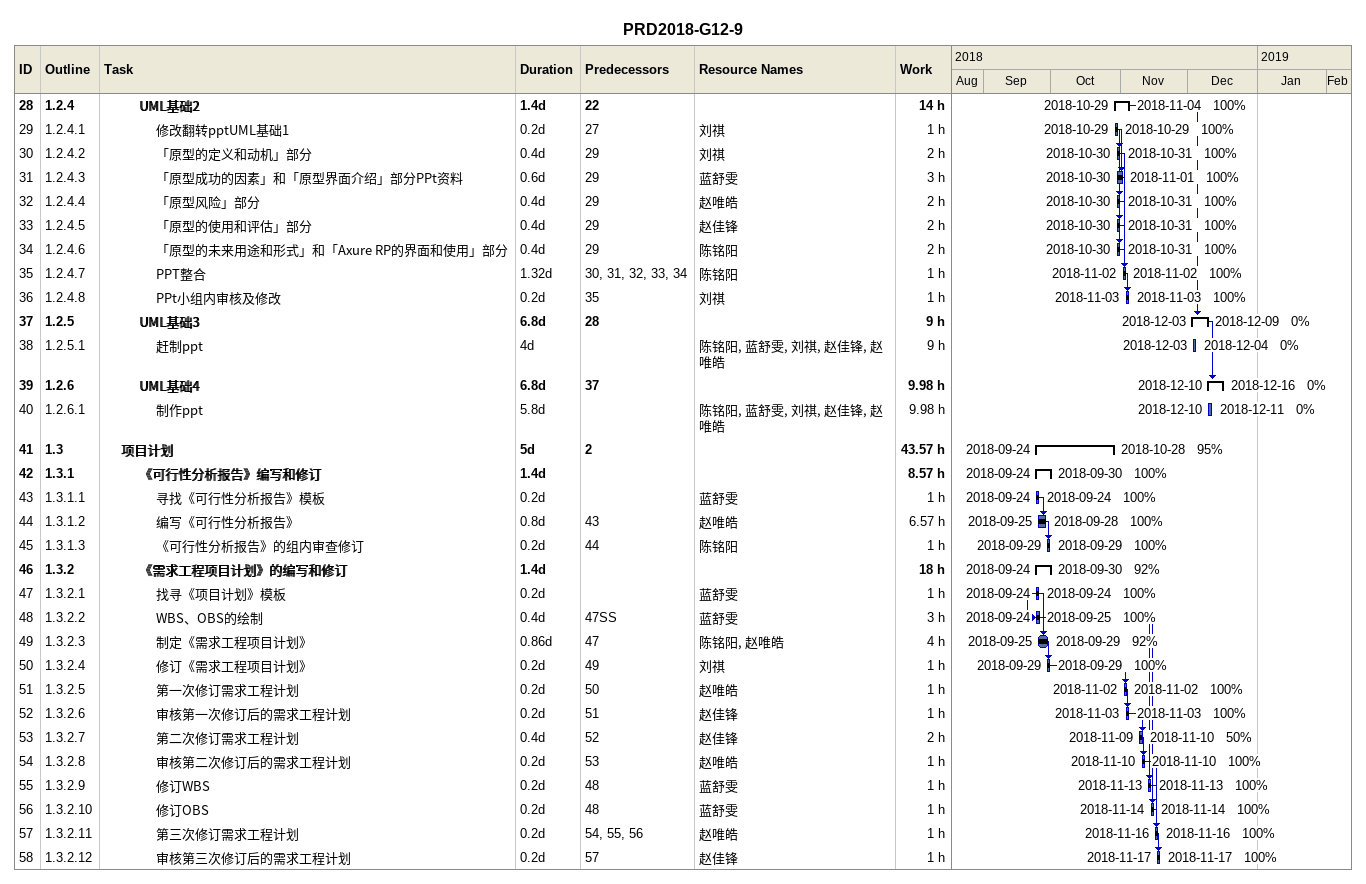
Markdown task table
PRD2018-G12-9

| ID | WBS | Task | Duration | Start | Finish | Predecessors | Resources | % complete | Work (h) |
|---|---|---|---|---|---|---|---|---|---|
| 28 | 1.2.4 | **UML基础2** | 1.4d | 2018-10-29 | 2018-11-04 | 22 |  | 100 | 14 |
| 29 | 1.2.4.1 | 修改翻转pptUML基础1 | 0.2d | 2018-10-29 | 2018-10-29 | 27 | 刘祺 | 100 | 1 |
| 30 | 1.2.4.2 | 「原型的定义和动机」部分 | 0.4d | 2018-10-30 | 2018-10-31 | 29 | 刘祺 | 100 | 2 |
| 31 | 1.2.4.3 | 「原型成功的因素」和「原型界面介绍」部分PPt资料 | 0.6d | 2018-10-30 | 2018-11-01 | 29 | 蓝舒雯 | 100 | 3 |
| 32 | 1.2.4.4 | 「原型风险」部分 | 0.4d | 2018-10-30 | 2018-10-31 | 29 | 赵唯皓 | 100 | 2 |
| 33 | 1.2.4.5 | 「原型的使用和评估」部分 | 0.4d | 2018-10-30 | 2018-10-31 | 29 | 赵佳锋 | 100 | 2 |
| 34 | 1.2.4.6 | 「原型的未来用途和形式」和「Axure RP的界面和使用」部分 | 0.4d | 2018-10-30 | 2018-10-31 | 29 | 陈铭阳 | 100 | 2 |
| 35 | 1.2.4.7 | PPT整合 | 1.32d | 2018-11-02 | 2018-11-02 | 30, 31, 32, 33, 34 | 陈铭阳 | 100 | 1 |
| 36 | 1.2.4.8 | PPt小组内审核及修改 | 0.2d | 2018-11-03 | 2018-11-03 | 35 | 刘祺 | 100 | 1 |
| 37 | 1.2.5 | **UML基础3** | 6.8d | 2018-12-03 | 2018-12-09 | 28 |  | 0 | 9 |
| 38 | 1.2.5.1 | 赶制ppt | 4d | 2018-12-03 | 2018-12-04 |  | 陈铭阳, 蓝舒雯, 刘祺, 赵佳锋, 赵唯皓 | 0 | 9 |
| 39 | 1.2.6 | **UML基础4** | 6.8d | 2018-12-10 | 2018-12-16 | 37 |  | 0 | 9.98 |
| 40 | 1.2.6.1 | 制作ppt | 5.8d | 2018-12-10 | 2018-12-11 |  | 陈铭阳, 蓝舒雯, 刘祺, 赵佳锋, 赵唯皓 | 0 | 9.98 |
| 41 | 1.3 | **项目计划** | 5d | 2018-09-24 | 2018-10-28 | 2 |  | 95 | 43.57 |
| 42 | 1.3.1 | **《可行性分析报告》编写和修订** | 1.4d | 2018-09-24 | 2018-09-30 |  |  | 100 | 8.57 |
| 43 | 1.3.1.1 | 寻找《可行性分析报告》模板 | 0.2d | 2018-09-24 | 2018-09-24 |  | 蓝舒雯 | 100 | 1 |
| 44 | 1.3.1.2 | 编写《可行性分析报告》 | 0.8d | 2018-09-25 | 2018-09-28 | 43 | 赵唯皓 | 100 | 6.57 |
| 45 | 1.3.1.3 | 《可行性分析报告》的组内审查修订 | 0.2d | 2018-09-29 | 2018-09-29 | 44 | 陈铭阳 | 100 | 1 |
| 46 | 1.3.2 | **《需求工程项目计划》的编写和修订** | 1.4d | 2018-09-24 | 2018-09-30 |  |  | 92 | 18 |
| 47 | 1.3.2.1 | 找寻《项目计划》模板 | 0.2d | 2018-09-24 | 2018-09-24 |  | 蓝舒雯 | 100 | 1 |
| 48 | 1.3.2.2 | WBS、OBS的绘制 | 0.4d | 2018-09-24 | 2018-09-25 | 47SS | 蓝舒雯 | 100 | 3 |
| 49 | 1.3.2.3 | 制定《需求工程项目计划》 | 0.86d | 2018-09-25 | 2018-09-29 | 47 | 陈铭阳, 赵唯皓 | 92 | 4 |
| 50 | 1.3.2.4 | 修订《需求工程项目计划》 | 0.2d | 2018-09-29 | 2018-09-29 | 49 | 刘祺 | 100 | 1 |
| 51 | 1.3.2.5 | 第一次修订需求工程计划 | 0.2d | 2018-11-02 | 2018-11-02 | 50 | 赵唯皓 | 100 | 1 |
| 52 | 1.3.2.6 | 审核第一次修订后的需求工程计划 | 0.2d | 2018-11-03 | 2018-11-03 | 51 | 赵佳锋 | 100 | 1 |
| 53 | 1.3.2.7 | 第二次修订需求工程计划 | 0.4d | 2018-11-09 | 2018-11-10 | 52 | 赵佳锋 | 50 | 2 |
| 54 | 1.3.2.8 | 审核第二次修订后的需求工程计划 | 0.2d | 2018-11-10 | 2018-11-10 | 53 | 赵唯皓 | 100 | 1 |
| 55 | 1.3.2.9 | 修订WBS | 0.2d | 2018-11-13 | 2018-11-13 | 48 | 蓝舒雯 | 100 | 1 |
| 56 | 1.3.2.10 | 修订OBS | 0.2d | 2018-11-14 | 2018-11-14 | 48 | 蓝舒雯 | 100 | 1 |
| 57 | 1.3.2.11 | 第三次修订需求工程计划 | 0.2d | 2018-11-16 | 2018-11-16 | 54, 55, 56 | 赵唯皓 | 100 | 1 |
| 58 | 1.3.2.12 | 审核第三次修订后的需求工程计划 | 0.2d | 2018-11-17 | 2018-11-17 | 57 | 赵佳锋 | 100 | 1 |
